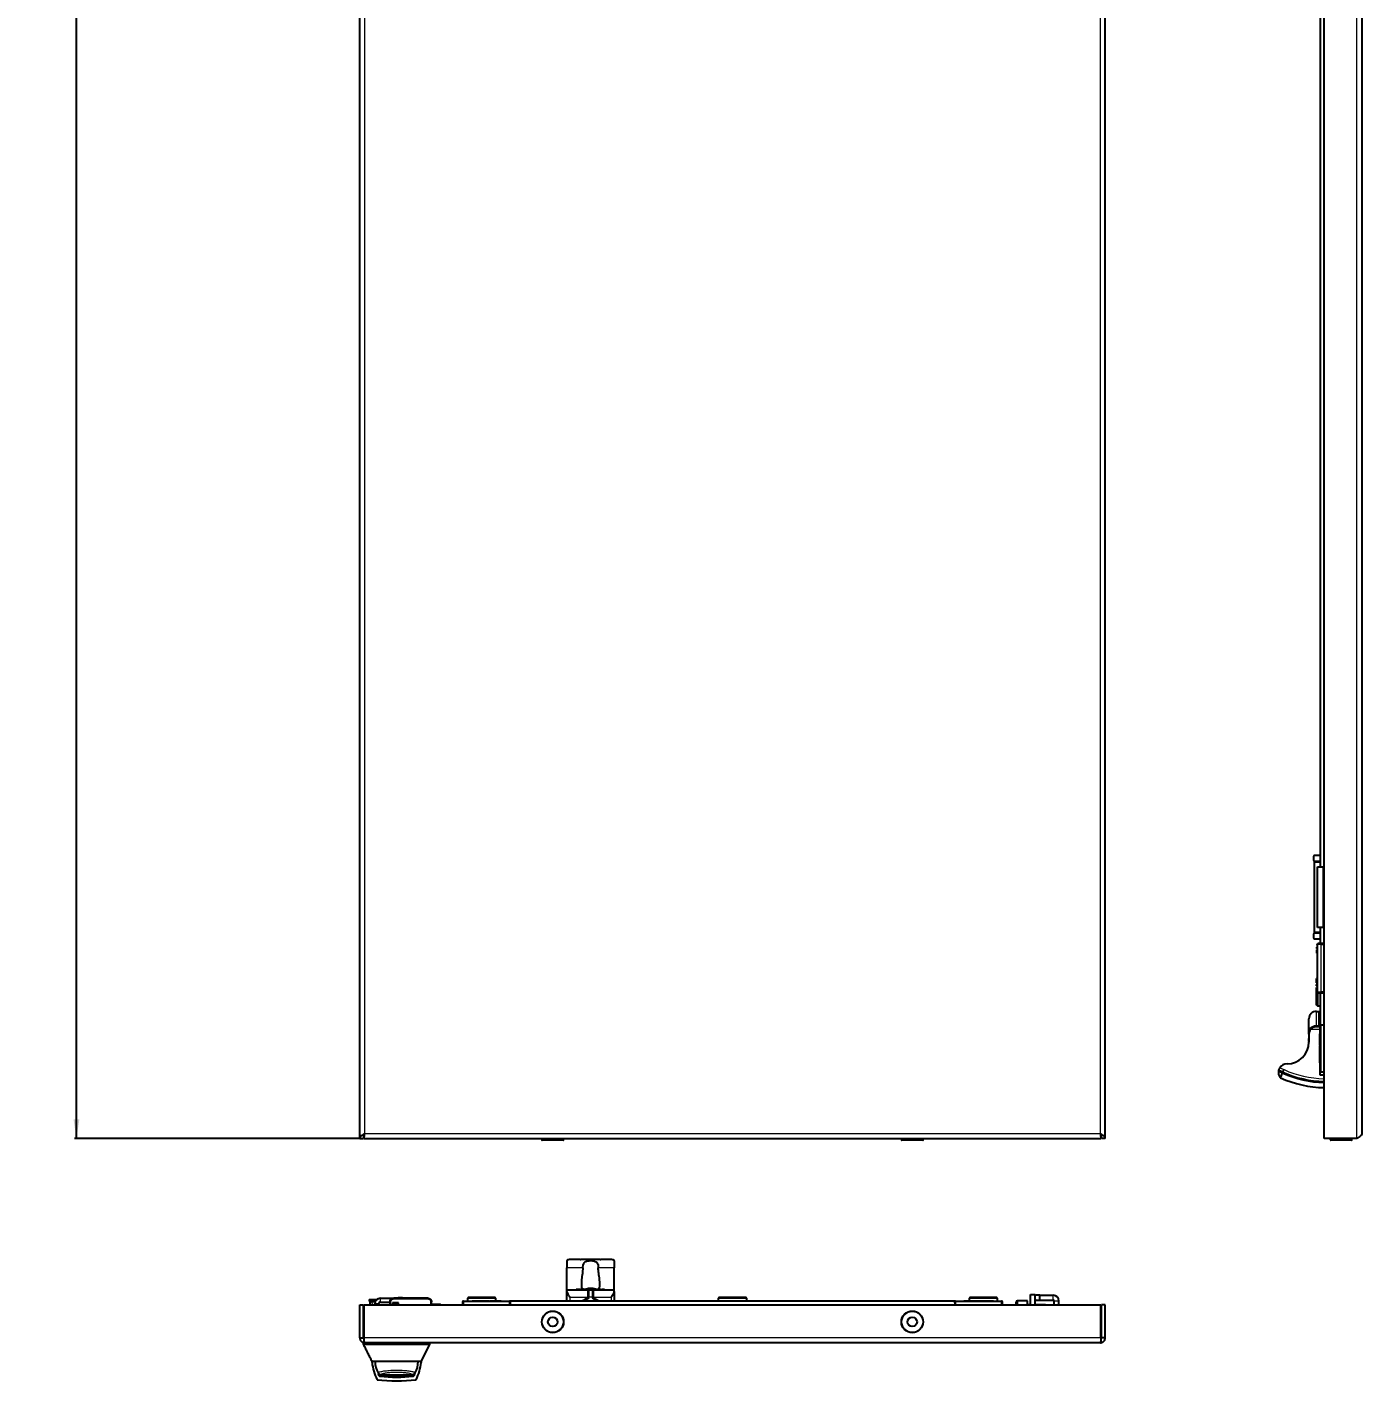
# Model space of a CAD drawing. Header units: millimetres. Extents: x -188 to 1345, y -1228 to 1043.
# Drawn here: x -188 to 517, y -1228 to -513 of the extents above; entities that cross this region are included whole.
import ezdxf

# ---------------------------------------------------------------- set-up
doc = ezdxf.new("R2010")
doc.units = ezdxf.units.MM
doc.layers.add('FORMAT', color=7, linetype='Continuous')
doc.styles.add('SLDTEXTSTYLE0', font='TXT', dxfattribs={"width": 0.75})
doc.dimstyles.new('SLDDIMSTYLE0', dxfattribs={"dimtxt": 20, "dimasz": 10, "dimexe": 0, "dimexo": 0.0625, "dimgap": 5, "dimtad": 2, "dimdec": 1, "dimrnd": 1e-09, "dimzin": 12, "dimdsep": 46, "dimtxsty": 'SLDTEXTSTYLE0', "dimsah": 1, "dimcen": 0.09, "dimadec": 0, "dimazin": 3, "dimtfac": 1, "dimtofl": 0, "dimtmove": 0, "dimatfit": 3, "dimfxl": 0, "dimfrac": 2, "dimtolj": 1, "dimtzin": 12, "dimarcsym": 0})

# ---------------------------------------------------------------- blocks, each defined once
blk = doc.blocks.new('_D_1')
at = {"layer": 'FORMAT'}
for p, q in [((-12.32, 855.02), (-162.97, 855.02)), ((-161.97, -1099.98), (-161.97, 855.02)), ((-12.32, -1099.98), (-162.97, -1099.98))]:
    blk.add_line(p, q, dxfattribs=at)
for points in [[(-161.97, 855.02), (-163.51, 845.02), (-160.43, 845.02)], [(-161.97, -1099.98), (-160.43, -1089.98), (-163.51, -1089.98)]]:
    blk.add_solid(points, dxfattribs=at)
at = {"layer": 'FORMAT', "insert": (-187.75, -77.12), "char_height": 20, "attachment_point": 1, "rotation": 90, "style": 'SLDTEXTSTYLE0'}
blk.add_mtext('1955', dxfattribs=at)

msp = doc.modelspace()

# ---------------------------------------------------------------- linework, layer by layer
at = {"color": 7, "linetype": 'Continuous', "lineweight": 25}
for p, q in [((-12.31, -1099.98), (-12.31, 855.02)), ((381.69, -1099.98), (381.69, 855.02)), ((497.27, -1099.98), (497.27, 855.02)), ((517.27, -199.98), (517.27, -1097.38)), ((495.27, -447.98), (495.27, -956.48)), ((491.72, -950.98), (491.72, -952.98)), ((495.27, -950.48), (492.22, -950.48)), ((492.22, -953.48), (495.27, -953.48)), ((492.22, -953.48), (492.22, -953.78)), ((492.22, -991.18), (492.22, -953.78)), ((492.22, -953.78), (495.22, -953.78)), ((493.77, -956.48), (496.77, -956.48)), ((493.77, -988.48), (493.77, -956.48)), ((494.72, -953.48), (494.72, -953.78)), ((495.22, -953.78), (495.27, -953.78)), ((497.27, -956.48), (496.77, -956.48)), ((491.72, -991.98), (491.72, -993.98)), ((495.22, -991.18), (492.22, -991.18)), ((492.22, -991.18), (492.22, -991.48)), ((495.27, -991.48), (492.22, -991.48)), ((492.22, -994.48), (495.27, -994.48)), ((496.77, -988.48), (493.77, -988.48)), ((494.72, -991.18), (494.72, -991.48)), ((495.27, -991.18), (495.22, -991.18)), ((495.27, -988.48), (495.27, -996.98)), ((496.77, -988.48), (497.27, -988.48)), ((493.67, -997.48), (493.67, -1022.48)), ((497.27, -996.98), (495.67, -996.98)), ((493.67, -1015.08), (493.27, -1015.48)), ((493.27, -1017.73), (493.27, -1015.48)), ((493.27, -1019.29), (493.27, -1018.57)), ((493.27, -1022.48), (493.27, -1020.25)), ((493.27, -1029.48), (493.27, -1022.48)), ((493.77, -1022.48), (493.77, -1029.98)), ((495.27, -1022.98), (495.27, -1039.98)), ((495.67, -1022.98), (497.16, -1022.98)), ((493.27, -1029.48), (493.77, -1029.98)), ((493.77, -1029.98), (495.27, -1029.98)), ((489.27, -1042.77), (489.27, -1036.83)), ((489.27, -1042.77), (489.27, -1036.83)), ((493.27, -1032.83), (493.27, -1032.83)), ((493.27, -1032.83), (493.3, -1032.83)), ((493.3, -1032.83), (494.26, -1032.83)), ((494.26, -1032.83), (495.27, -1032.83)), ((489.27, -1044.83), (489.27, -1042.77)), ((493.27, -1040.83), (495.27, -1040.83)), ((495.07, -1044.63), (495.27, -1044.63)), ((495.07, -1047.59), (495.07, -1044.63)), ((495.27, -1039.98), (495.57, -1039.98)), ((495.27, -1064.68), (495.27, -1040.28)), ((495.57, -1039.98), (496.22, -1039.98)), ((496.22, -1039.98), (497.27, -1039.98)), ((489.16, -1046.98), (489.17, -1046.98)), ((489.17, -1045.16), (489.27, -1045.16)), ((489.17, -1045.29), (489.27, -1045.29)), ((489.17, -1045.29), (489.17, -1046.85)), ((489.17, -1046.85), (489.27, -1046.85)), ((489.17, -1046.98), (489.27, -1046.98)), ((489.17, -1047.05), (489.27, -1047.05)), ((489.17, -1047.18), (489.27, -1047.18)), ((489.17, -1048.18), (489.17, -1047.18)), ((489.17, -1048.68), (489.17, -1048.18)), ((489.17, -1048.18), (489.27, -1048.18)), ((489.17, -1048.68), (489.27, -1048.68)), ((489.27, -1044.83), (489.27, -1049.08)), ((495.05, -1051.02), (495.27, -1051.02)), ((495.07, -1047.59), (495.27, -1047.59)), ((495.07, -1049.58), (495.07, -1047.59)), ((495.07, -1049.58), (495.27, -1049.58)), ((495.07, -1050.93), (495.07, -1049.58)), ((495.07, -1050.93), (495.27, -1050.93)), ((495.07, -1052.59), (495.07, -1051.19)), ((495.07, -1054.18), (495.05, -1054.18)), ((495.07, -1053.64), (495.07, -1052.59)), ((495.07, -1052.59), (495.27, -1052.59)), ((495.07, -1053.64), (495.27, -1053.64)), ((495.07, -1055.51), (495.07, -1053.64)), ((495.07, -1055.51), (495.27, -1055.51)), ((495.07, -1056.31), (495.07, -1055.51)), ((495.07, -1056.31), (495.27, -1056.31)), ((475.54, -1065.01), (473.38, -1064.12)), ((495.07, -1060.12), (495.27, -1060.12)), ((495.27, -1066.63), (495.27, -1064.68)), ((497.27, -1064.98), (495.57, -1064.98)), ((497.27, -1066.63), (495.27, -1066.63)), ((-12.31, -1099.98), (-10.31, -1099.98)), ((-10.01, -1099.98), (-10.01, -1097.98)), ((-10.01, -1099.98), (379.39, -1099.98)), ((83.94, -1099.98), (83.94, -1100.73)), ((92.7, -1100.98), (84.19, -1100.98)), ((95.19, -1100.98), (92.7, -1100.98)), ((95.44, -1100.73), (95.44, -1099.98)), ((273.94, -1099.98), (273.94, -1100.73)), ((285.19, -1100.98), (274.19, -1100.98)), ((285.44, -1100.73), (285.44, -1099.98)), ((379.39, -1097.98), (379.39, -1099.98)), ((381.69, -1099.98), (379.69, -1099.98)), ((514.67, -1099.98), (497.27, -1099.98)), ((500.52, -1099.98), (500.52, -1100.73)), ((511.77, -1100.98), (500.77, -1100.98)), ((512.02, -1100.73), (512.02, -1099.98)), ((97.19, -1164.62), (97.19, -1168.46)), ((104.21, -1164.06), (98.69, -1164.06)), ((105.1, -1164.01), (104.58, -1164.02)), ((114.29, -1163.96), (105.1, -1163.96)), ((114.81, -1164.02), (114.29, -1164)), ((120.69, -1164.06), (115.17, -1164.06)), ((122.19, -1164.62), (122.19, -1168.46)), ((97.19, -1179.96), (97.19, -1168.46)), ((122.19, -1179.96), (122.19, -1168.46)), ((97.19, -1180.83), (97.19, -1179.96)), ((97.19, -1179.96), (110.69, -1179.96)), ((102.07, -1179.86), (102.07, -1179.96)), ((102.21, -1179.86), (102.21, -1179.96)), ((102.33, -1179.86), (102.33, -1179.96)), ((103.14, -1179.86), (102.33, -1179.86)), ((103.14, -1179.86), (103.14, -1179.96)), ((103.29, -1179.86), (103.29, -1179.96)), ((103.41, -1179.86), (103.41, -1179.96)), ((103.75, -1179.86), (103.75, -1179.96)), ((103.93, -1179.86), (103.93, -1179.96)), ((104.46, -1179.86), (104.46, -1179.96)), ((104.84, -1175.74), (104.84, -1178.33)), ((104.94, -1179.86), (104.94, -1179.96)), ((105.11, -1179.86), (105.11, -1179.96)), ((105.57, -1179.86), (105.57, -1179.96)), ((105.71, -1179.86), (105.71, -1179.96)), ((105.83, -1179.86), (105.83, -1179.96)), ((106.14, -1179.86), (106.14, -1179.96)), ((107.42, -1179.86), (106.3, -1179.86)), ((107.42, -1179.86), (107.42, -1179.96)), ((107.56, -1179.86), (107.56, -1179.96)), ((107.75, -1179.86), (107.75, -1179.96)), ((107.76, -1179.86), (107.76, -1179.96)), ((108.35, -1179.86), (107.76, -1179.86)), ((108.35, -1179.86), (108.35, -1179.96)), ((108.62, -1179.63), (108.6, -1179.4)), ((108.66, -1179.64), (108.63, -1179.33)), ((108.65, -1179.49), (108.65, -1179.4)), ((109.25, -1179.86), (108.68, -1179.86)), ((108.69, -1183.96), (108.69, -1179.96)), ((108.69, -1179.96), (110.69, -1179.96)), ((109.25, -1179.86), (109.25, -1179.96)), ((109.26, -1179.86), (109.26, -1179.96)), ((109.26, -1179.86), (109.44, -1179.86)), ((109.44, -1179.86), (109.44, -1179.96)), ((109.44, -1179.86), (109.44, -1179.86)), ((109.46, -1179.86), (109.46, -1179.96)), ((109.47, -1179.36), (109.47, -1179.33)), ((109.61, -1179.86), (109.61, -1179.96)), ((110.41, -1179.86), (109.61, -1179.86)), ((110.41, -1179.86), (110.41, -1179.96)), ((110.55, -1179.86), (110.55, -1179.96)), ((110.67, -1179.86), (110.67, -1179.96)), ((110.69, -1179.96), (110.69, -1183.96)), ((110.74, -1179.4), (110.75, -1179.33)), ((110.77, -1179.89), (110.96, -1179.88)), ((111.1, -1179.52), (111.11, -1179.4)), ((111.1, -1179.86), (111.1, -1179.96)), ((111.19, -1179.96), (122.19, -1179.96)), ((111.23, -1179.86), (111.23, -1179.96)), ((111.59, -1179.86), (111.59, -1179.96)), ((111.85, -1179.86), (111.85, -1179.96)), ((111.97, -1179.86), (111.97, -1179.96)), ((112.11, -1179.86), (112.11, -1179.96)), ((112.23, -1179.86), (112.23, -1179.96)), ((112.66, -1179.86), (112.66, -1179.96)), ((112.69, -1179.86), (112.66, -1179.86)), ((112.7, -1179.86), (112.7, -1179.96)), ((112.73, -1179.86), (112.73, -1179.96)), ((112.9, -1179.86), (112.9, -1179.96)), ((113.25, -1179.86), (113.25, -1179.96)), ((113.74, -1179.86), (113.74, -1179.96)), ((113.93, -1179.86), (113.93, -1179.96)), ((114.28, -1179.86), (114.28, -1179.96)), ((114.43, -1179.86), (114.43, -1179.96)), ((115.49, -1179.86), (114.43, -1179.86)), ((114.54, -1178.33), (114.54, -1175.74)), ((115.49, -1179.86), (115.49, -1179.96)), ((115.8, -1179.86), (115.8, -1179.96)), ((115.97, -1179.86), (115.97, -1179.96)), ((116.34, -1179.86), (116.34, -1179.96)), ((117.1, -1179.86), (116.34, -1179.86)), ((117.1, -1179.86), (117.1, -1179.96)), ((122.19, -1180.83), (122.19, -1179.96)), ((-7.31, -1185.06), (-7.31, -1185.96)), ((-7.31, -1185.06), (-5.31, -1185.06)), ((-5.31, -1186.36), (-6.91, -1186.36)), ((-6.72, -1187.96), (-6.81, -1186.36)), ((-5.31, -1185.06), (-3.11, -1185.06)), ((-4.1, -1186.36), (-5.31, -1186.36)), ((-4.31, -1187.96), (-4.31, -1187.46)), ((-2.31, -1187.96), (-2.31, -1187.46)), ((-1.31, -1184.46), (5.19, -1184.46)), ((-1.31, -1186.46), (3.69, -1186.46)), ((3.69, -1186.36), (3.69, -1187.96)), ((8.29, -1186.91), (5.09, -1186.91)), ((5.09, -1186.91), (5.09, -1187.96)), ((5.09, -1187.66), (8.29, -1187.66)), ((23.69, -1184.36), (5.69, -1184.36)), ((8.29, -1187.96), (8.29, -1186.91)), ((25.69, -1187.96), (25.69, -1186.36)), ((30.09, -1187.76), (25.69, -1187.76)), ((42.19, -1187.96), (42.19, -1186.26)), ((42.49, -1185.96), (66.89, -1185.96)), ((45.19, -1183.96), (44.69, -1184.46)), ((44.69, -1184.46), (44.69, -1185.96)), ((59.69, -1184.46), (44.69, -1184.46)), ((45.19, -1183.96), (59.19, -1183.96)), ((47.05, -1185.76), (47.05, -1185.96)), ((50.86, -1185.76), (50.86, -1185.96)), ((50.86, -1185.76), (51.66, -1185.76)), ((51.66, -1185.76), (51.66, -1185.96)), ((51.66, -1185.76), (53.53, -1185.76)), ((52.99, -1185.76), (52.99, -1185.73)), ((53.53, -1185.76), (53.53, -1185.96)), ((53.53, -1185.76), (54.58, -1185.76)), ((54.58, -1185.76), (54.58, -1185.96)), ((54.58, -1185.76), (55.98, -1185.76)), ((56.15, -1185.73), (56.15, -1185.96)), ((56.24, -1185.76), (56.24, -1185.96)), ((56.24, -1185.76), (57.59, -1185.76)), ((57.59, -1185.76), (57.59, -1185.96)), ((57.59, -1185.76), (59.58, -1185.76)), ((59.69, -1184.46), (59.19, -1183.96)), ((59.58, -1185.76), (59.58, -1185.96)), ((59.58, -1185.76), (62.54, -1185.76)), ((59.69, -1185.76), (59.69, -1184.46)), ((62.54, -1185.76), (62.54, -1185.96)), ((302.19, -1185.96), (67.19, -1185.96)), ((67.19, -1185.96), (67.19, -1186.26)), ((67.19, -1186.26), (67.19, -1186.9)), ((67.19, -1186.9), (67.19, -1187.96)), ((97.19, -1185.96), (97.19, -1180.83)), ((108.69, -1183.96), (108.69, -1183.99)), ((110.69, -1183.99), (110.69, -1183.96)), ((122.19, -1180.83), (122.19, -1185.96)), ((177.69, -1183.96), (177.19, -1184.46)), ((177.19, -1184.46), (177.19, -1185.96)), ((191.19, -1184.46), (177.19, -1184.46)), ((177.69, -1183.96), (190.75, -1183.96)), ((190.75, -1183.96), (191.69, -1183.96)), ((192.19, -1184.46), (191.19, -1184.46)), ((192.19, -1184.46), (191.69, -1183.96)), ((192.19, -1185.96), (192.19, -1184.46)), ((302.19, -1185.96), (302.19, -1186.26)), ((302.19, -1186.9), (302.19, -1186.26)), ((302.19, -1186.9), (302.19, -1187.96)), ((302.49, -1185.96), (326.89, -1185.96)), ((306.84, -1185.76), (306.84, -1185.96)), ((306.84, -1185.76), (307.19, -1185.76)), ((307.19, -1185.76), (307.19, -1185.96)), ((307.19, -1185.76), (307.44, -1185.76)), ((307.44, -1185.76), (307.44, -1185.96)), ((307.44, -1185.76), (307.55, -1185.76)), ((307.55, -1185.76), (307.55, -1185.96)), ((308.58, -1185.76), (308.58, -1185.96)), ((308.58, -1185.76), (309.25, -1185.76)), ((309.25, -1185.76), (309.25, -1185.96)), ((309.25, -1185.76), (309.59, -1185.76)), ((309.59, -1185.76), (309.59, -1185.96)), ((310.19, -1183.96), (309.69, -1184.46)), ((309.69, -1184.46), (309.69, -1185.76)), ((324.69, -1184.46), (309.69, -1184.46)), ((310.19, -1183.96), (324.19, -1183.96)), ((312.91, -1185.96), (312.91, -1185.73)), ((313.04, -1185.76), (313.82, -1185.76)), ((313.82, -1185.76), (313.82, -1185.96)), ((313.82, -1185.76), (314.62, -1185.76)), ((314.62, -1185.76), (314.62, -1185.96)), ((314.62, -1185.76), (315.1, -1185.76)), ((315.1, -1185.76), (315.1, -1185.96)), ((315.1, -1185.76), (316.49, -1185.76)), ((316.13, -1185.73), (316.13, -1185.76)), ((316.49, -1185.76), (316.49, -1185.96)), ((316.49, -1185.76), (317.54, -1185.76)), ((317.54, -1185.76), (317.54, -1185.96)), ((318.58, -1185.76), (318.58, -1185.96)), ((318.58, -1185.76), (320.55, -1185.76)), ((320.55, -1185.76), (320.55, -1185.96)), ((320.55, -1185.76), (322.54, -1185.76)), ((322.54, -1185.76), (322.54, -1185.96)), ((324.69, -1184.46), (324.19, -1183.96)), ((324.69, -1185.96), (324.69, -1184.46)), ((327.19, -1186.26), (327.19, -1187.96)), ((334.64, -1187.96), (334.64, -1186.51)), ((340.64, -1185.91), (335.24, -1185.91)), ((340.64, -1187.96), (340.64, -1185.91)), ((342.14, -1182.41), (344.64, -1182.41)), ((342.14, -1182.91), (342.14, -1182.41)), ((342.14, -1187.96), (342.14, -1182.91)), ((344.64, -1182.41), (344.64, -1182.91)), ((344.64, -1187.96), (344.64, -1182.91)), ((345.14, -1182.91), (344.64, -1182.95)), ((347.14, -1182.91), (345.14, -1182.91)), ((345.14, -1185.41), (347.14, -1185.41)), ((347.14, -1182.91), (354.14, -1182.91)), ((347.14, -1185.41), (347.14, -1182.91)), ((347.14, -1185.41), (354.14, -1185.41)), ((354.64, -1187.96), (354.64, -1185.91)), ((357.14, -1187.96), (357.14, -1185.91)), ((-12.31, -1205.36), (-12.31, -1187.96)), ((-12.31, -1187.96), (-10.31, -1187.96)), ((-10.31, -1205.36), (-10.31, -1187.96)), ((-10.01, -1205.36), (-10.01, -1187.96)), ((-10.01, -1187.96), (379.39, -1187.96)), ((342.14, -1187.91), (340.89, -1187.91)), ((350.09, -1187.91), (344.64, -1187.91)), ((350.14, -1187.96), (350.09, -1187.91)), ((350.09, -1187.96), (350.09, -1187.91)), ((379.39, -1205.36), (379.39, -1187.96)), ((381.69, -1187.96), (379.69, -1187.96)), ((379.69, -1205.36), (379.69, -1187.96)), ((381.69, -1205.36), (381.69, -1187.96)), ((-12.31, -1205.36), (-10.31, -1205.36)), ((-10.31, -1208.96), (-10.31, -1207.96)), ((-9.71, -1207.96), (-10.31, -1207.96)), ((379.09, -1207.96), (-9.71, -1207.96)), ((19.19, -1208.96), (-4.81, -1208.96)), ((20.19, -1217.96), (24.72, -1208.9)), ((24.69, -1208.96), (24.69, -1207.96)), ((381.69, -1205.36), (379.69, -1205.36)), ((-3.41, -1217.96), (-5.81, -1217.96)), ((-5.77, -1217.96), (-5.77, -1218.16)), ((17.79, -1217.96), (-3.41, -1217.96)), ((20.19, -1217.96), (17.79, -1217.96)), ((20.15, -1218.16), (20.15, -1217.96)), ((1.36, -1224.94), (12.96, -1224.94)), ((1.36, -1224.94), (1.51, -1224.94))]:
    msp.add_line(p, q, dxfattribs=at)
at = {"color": 8, "linetype": 'Continuous', "lineweight": 18}
for p, q in [((379.09, -1097.38), (379.09, 852.42)), ((514.67, -1099.98), (514.67, 855.02)), ((-9.71, -199.97), (-9.71, -1097.38)), ((495.22, -953.78), (495.22, -953.48)), ((495.22, -956.48), (495.22, -953.78)), ((496.77, -988.48), (496.77, -956.48)), ((495.22, -991.18), (495.22, -988.48)), ((495.22, -991.48), (495.22, -991.18)), ((495.67, -997.48), (497.27, -997.48)), ((495.67, -1022.48), (495.67, -997.48)), ((497.27, -1022.48), (495.67, -1022.48)), ((489.27, -1036.83), (489.27, -1036.83)), ((493.3, -1040.33), (493.3, -1032.83)), ((494.26, -1032.83), (494.26, -1040.33)), ((495.27, -1042.33), (490.15, -1042.33)), ((493.27, -1040.83), (493.27, -1040.33)), ((493.27, -1040.33), (493.3, -1040.33)), ((493.3, -1040.83), (493.3, -1040.33)), ((493.3, -1040.33), (494.26, -1040.33)), ((494.26, -1040.33), (495.27, -1040.33)), ((495.27, -1040.28), (495.57, -1040.28)), ((495.57, -1039.98), (495.57, -1040.28)), ((495.57, -1040.28), (495.57, -1064.68)), ((497.27, -1040.28), (495.57, -1040.28)), ((495.07, -1058.88), (495.27, -1058.88)), ((473.94, -1062.73), (476.14, -1063.63)), ((495.27, -1064.68), (495.57, -1064.68)), ((495.57, -1064.68), (497.27, -1064.68)), ((495.57, -1064.68), (495.57, -1064.98)), ((-9.71, -1097.38), (379.09, -1097.38)), ((83.94, -1100.73), (92.84, -1100.73)), ((92.84, -1100.73), (95.44, -1100.73)), ((273.94, -1100.73), (285.44, -1100.73)), ((500.52, -1100.73), (512.02, -1100.73)), ((105.6, -1168.46), (97.19, -1168.46)), ((122.19, -1168.46), (113.78, -1168.46)), ((106.3, -1179.86), (106.3, -1179.96)), ((108.19, -1183.96), (108.19, -1179.96)), ((111.19, -1179.96), (111.19, -1183.96)), ((-7.31, -1185.96), (-5.31, -1185.96)), ((-5.81, -1186.36), (-5.71, -1187.96)), ((-5.31, -1185.06), (-5.31, -1185.96)), ((-5.31, -1186.36), (-5.31, -1185.96)), ((-5.31, -1185.96), (-3.91, -1185.96)), ((-2.31, -1187.46), (-4.31, -1187.46)), ((-1.31, -1186.46), (-1.31, -1184.46)), ((4.19, -1187.96), (4.19, -1186.36)), ((8.29, -1187.11), (5.09, -1187.11)), ((5.69, -1184.86), (23.69, -1184.86)), ((25.19, -1186.36), (25.19, -1187.96)), ((30.09, -1187.96), (30.09, -1187.76)), ((42.49, -1186.26), (42.19, -1186.26)), ((42.49, -1185.96), (42.49, -1186.26)), ((66.89, -1186.26), (42.49, -1186.26)), ((42.49, -1186.26), (42.49, -1187.96)), ((48.29, -1185.76), (48.29, -1185.96)), ((66.89, -1185.96), (66.89, -1186.26)), ((66.89, -1187.96), (66.89, -1186.26)), ((67.19, -1186.26), (66.89, -1186.26)), ((98.69, -1183.96), (98.69, -1185.96)), ((98.69, -1183.96), (108.19, -1183.96)), ((107.83, -1184.47), (107.97, -1184.95)), ((108.19, -1183.99), (108.19, -1183.96)), ((108.19, -1183.96), (108.69, -1183.96)), ((108.19, -1183.99), (108.69, -1183.99)), ((110.69, -1183.96), (108.69, -1183.96)), ((110.69, -1183.96), (111.19, -1183.96)), ((110.69, -1183.99), (111.19, -1183.99)), ((111.19, -1183.96), (111.19, -1183.99)), ((111.19, -1183.96), (120.69, -1183.96)), ((111.42, -1184.95), (111.55, -1184.47)), ((120.69, -1185.96), (120.69, -1183.96)), ((302.49, -1186.26), (302.19, -1186.26)), ((302.49, -1186.26), (302.49, -1185.96)), ((302.49, -1186.26), (302.49, -1187.96)), ((326.89, -1186.26), (302.49, -1186.26)), ((311.32, -1185.76), (311.32, -1185.96)), ((326.89, -1185.96), (326.89, -1186.26)), ((326.89, -1187.96), (326.89, -1186.26)), ((327.19, -1186.26), (326.89, -1186.26)), ((335.24, -1185.91), (335.24, -1187.96)), ((344.64, -1182.91), (342.14, -1182.91)), ((354.14, -1185.41), (354.14, -1182.91)), ((354.64, -1185.91), (357.14, -1185.91)), ((340.89, -1187.91), (340.89, -1187.96)), ((379.39, -1205.36), (-10.01, -1205.36)), ((-4.81, -1208.96), (-4.81, -1207.96)), ((19.19, -1208.96), (19.19, -1207.96))]:
    msp.add_line(p, q, dxfattribs=at)
at = {"color": 7, "linetype": 'Continuous', "lineweight": 25, "flags": 128}
for points in [[(379.69, -1194.46), (379.55, -1194.21), (379.39, -1193.94)], [(379.39, -1202.97), (379.55, -1202.71), (379.69, -1202.46)], [(-1.93, -1225.39), (-2.28, -1224.49), (-2.39, -1224.22)], [(16.88, -1223.9), (16.67, -1224.49), (16.31, -1225.39)]]:
    msp.add_lwpolyline(points, dxfattribs=at)
at = {"color": 8, "linetype": 'Continuous', "lineweight": 18, "flags": 128}
for points in [[(379.39, -1194.53), (379.68, -1195.12), (379.69, -1195.14)], [(379.69, -1201.77), (379.68, -1201.79), (379.39, -1202.38)]]:
    msp.add_lwpolyline(points, dxfattribs=at)
at = {"color": 7, "linetype": 'Continuous', "lineweight": 25}
for centre, radius in [((89.69, -1196.96), 5.75), ((89.69, -1196.96), 2.5), ((279.69, -1196.96), 5.75), ((279.69, -1196.96), 2.5)]:
    msp.add_circle(centre, radius, dxfattribs=at)
at = {"color": 8, "linetype": 'Continuous', "lineweight": 18}
for centre in [(89.69, -1196.96), (279.69, -1196.96)]:
    msp.add_circle(centre, 5.5, dxfattribs=at)
at = {"color": 7, "linetype": 'Continuous', "lineweight": 25}
for centre, radius, start, end in [((492.22, -950.98), 0.5, 90, 180), ((492.22, -952.98), 0.5, 180, 270), ((492.22, -991.98), 0.5, 90, 180), ((492.22, -993.98), 0.5, 180, 270), ((493.27, -1036.83), 4, 90, 180), ((493.27, -1036.83), 4, 90, 180), ((493.27, -1044.83), 4, 141.31781, 180), ((495.57, -1040.28), 0.3, 90, 180), ((477.77, -1049.08), 11.5, 270, 0), ((477.77, -1065.08), 4.5, 90, 148.43185), ((498.27, -1014.93), 55, 245.58594, 268.9582), ((495.57, -1064.68), 0.3, 180, 270), ((498.27, -1014.93), 58.2, 245.70354, 269.01549), ((84.19, -1100.73), 0.25, 180, 270), ((95.19, -1100.73), 0.25, 270, 0), ((274.19, -1100.73), 0.25, 180, 270), ((285.19, -1100.73), 0.25, 270, 0), ((500.77, -1100.73), 0.25, 180, 270), ((511.77, -1100.73), 0.25, 270, 0), ((109.69, -1187.26), 8, 98.41771, 108.44436), ((109.72, -1183.59), 4.34, 104.99458, 114.66368), ((108.38, -1185.17), 5.54, 85.14071, 94.85929), ((108.73, -1179.42), 0.133, 135.20997, 169.83797), ((109.75, -1187.35), 8.03, 91.99978, 97.83609), ((110.1, -1181), 1.85, 119.67191, 132.73716), ((110.17, -1185.82), 6.5, 92.24647, 98.7173), ((109.22, -1185.78), 6.45, 85.77538, 87.76397), ((109.63, -1187.35), 8.03, 82.16391, 88.00022), ((109.54, -1183.67), 4.43, 65.15746, 74.45727), ((110.62, -1180.96), 1.64, 72.5824, 85.536), ((109.69, -1187.26), 8, 70.1778, 81.58229), ((109.7, -1186.29), 7.03, 70.80686, 78.43412), ((111.71, -1181.98), 2.36, 82.549, 97.451), ((-6.91, -1185.96), 0.4, 180, 270), ((-1.31, -1187.46), 3, 90, 180), ((-1.31, -1187.46), 1, 90, 180), ((30.09, -1188.36), 0.6, 41.81031, 90), ((42.49, -1186.26), 0.3, 90, 180), ((66.89, -1186.26), 0.3, 0, 90), ((109.69, -1190.96), 6.25, 106.01339, 126.8699), ((107.69, -1183.99), 1, 286.01339, 0), ((111.69, -1183.99), 1, 180, 253.98661), ((109.69, -1190.96), 6.25, 53.1301, 73.98661), ((302.49, -1186.26), 0.3, 90, 180), ((326.89, -1186.26), 0.3, 0, 90), ((335.24, -1186.51), 0.6, 90, 180), ((340.89, -1187.66), 0.25, 180, 270), ((345.14, -1185.91), 0.5, 90, 180), ((354.14, -1185.91), 3, 0, 90), ((354.14, -1185.91), 0.5, 360, 90), ((372.19, -1198.46), 7.5, 343.7398, 16.2602), ((-13.75, -1218.16), 7.98, 358.26695, 359.99994), ((21.08, -1215.6), 27, 185.96099, 206.16954), ((7.19, -1217.96), 11.4, 180, 210.87421), ((7.19, -1217.96), 11.4, 329.05608, 0), ((-6.7, -1215.6), 27, 333.83046, 354.03918), ((28.13, -1218.16), 7.98, 180, 181.7325), ((7.19, -1146.16), 82, 262.75342, 277.24658), ((-1.46, -1225.19), 0.5, 203.04365, 263.74905), ((7.19, -1146.16), 80, 263.74905, 276.25095), ((15.85, -1225.19), 0.5, 276.25095, 336.95635)]:
    msp.add_arc(centre, radius, start, end, dxfattribs=at)
at = {"color": 8, "linetype": 'Continuous', "lineweight": 18}
for centre, radius, start, end in [((493.27, -1044.83), 4.5, 90, 152.71955), ((493.77, -1040.34), 0.491, 271.15589, 1.11103), ((498.27, -1014.93), 55.65, 245.60841, 268.97035), ((498.27, -1014.93), 53.5, 245.55903, 268.92899), ((109.69, -1190.96), 6.75, 106.01339, 132.20545), ((107.69, -1183.99), 0.5, 286.01339, 0), ((111.69, -1183.99), 0.5, 180, 253.98661), ((109.69, -1190.96), 6.75, 47.79455, 73.98661)]:
    msp.add_arc(centre, radius, start, end, dxfattribs=at)
at = {"color": 7, "linetype": 'Continuous', "lineweight": 25}
for points, knots in [([(493.37, -999.48), (493.37, -999.42), (493.37, -999.34), (493.37, -999.25), (493.37, -999.16), (493.37, -999.03), (493.37, -999), (493.37, -998.98)], [0, 0, 0, 0, 0.124693, 0.187182, 0.249773, 0.500039, 1, 1, 1, 1]), ([(493.37, -999.68), (493.37, -999.68), (493.37, -999.68), (493.37, -999.67), (493.37, -999.66), (493.37, -999.63), (493.37, -999.59), (493.37, -999.55), (493.37, -999.51), (493.37, -999.49), (493.37, -999.48)], [0, 0, 0, 0, 0.128825, 0.180169, 0.243397, 0.36986, 0.499864, 0.749649, 0.843476, 1, 1, 1, 1]), ([(493.37, -1001.19), (493.37, -1001.12), (493.37, -1000.96), (493.37, -1000.74), (493.37, -1000.56), (493.37, -1000.4), (493.37, -1000.29), (493.37, -1000.28), (493.37, -1000.27)], [0, 0, 0, 0, 0.1250486, 0.2498861, 0.3708558, 0.4998199, 0.7496086, 1, 1, 1, 1]), ([(493.37, -1002.04), (493.37, -1002.03), (493.37, -1002.02), (493.37, -1001.93), (493.37, -1001.84), (493.37, -1001.71), (493.37, -1001.5), (493.37, -1001.32), (493.37, -1001.19)], [0, 0, 0, 0, 0.25007, 0.379181, 0.500499, 0.62417, 0.750842, 1, 1, 1, 1]), ([(493.37, -1017.92), (493.37, -1017.93), (493.37, -1017.94), (493.37, -1018.02), (493.37, -1018.12), (493.37, -1018.25), (493.37, -1018.46), (493.37, -1018.64), (493.37, -1018.76)], [0, 0, 0, 0, 0.25007, 0.379559, 0.500499, 0.624556, 0.750843, 1, 1, 1, 1]), ([(493.37, -1018.76), (493.37, -1018.8), (493.37, -1018.88), (493.37, -1019.04), (493.37, -1019.22), (493.37, -1019.4), (493.37, -1019.56), (493.37, -1019.67), (493.37, -1019.68), (493.37, -1019.68)], [0, 0, 0, 0, 0.062637, 0.125278, 0.250072, 0.374841, 0.499994, 0.749696, 1, 1, 1, 1]), ([(493.37, -1020.27), (493.37, -1020.27), (493.37, -1020.28), (493.37, -1020.29), (493.37, -1020.3), (493.37, -1020.32), (493.37, -1020.38), (493.37, -1020.44), (493.37, -1020.48)], [0, 0, 0, 0, 0.13107, 0.182437, 0.243796, 0.371388, 0.500442, 1, 1, 1, 1]), ([(493.37, -1020.48), (493.37, -1020.51), (493.37, -1020.56), (493.37, -1020.64), (493.37, -1020.71), (493.37, -1020.8), (493.37, -1020.93), (493.37, -1020.96), (493.37, -1020.98)], [0, 0, 0, 0, 0.062686, 0.125173, 0.187628, 0.250185, 0.500314, 1, 1, 1, 1]), ([(489.27, -1044.76), (489.27, -1044.76), (489.27, -1044.76), (489.27, -1044.75), (489.27, -1044.74), (489.27, -1044.65), (489.27, -1044.32), (489.27, -1043.69), (489.27, -1043.09), (489.27, -1042.77)], [0, 0, 0, 0, 0.00167, 0.003889, 0.009531, 0.034361, 0.132751, 0.526214, 1, 1, 1, 1]), ([(490.15, -1042.33), (490.32, -1042.14), (490.75, -1041.67), (491.69, -1041.09), (492.58, -1040.85), (493.16, -1040.83), (493.27, -1040.83), (493.27, -1040.83)], [0, 0, 0, 0, 0.19414, 0.485275, 0.898779, 0.996769, 1, 1, 1, 1]), ([(489.17, -1045.16), (489.17, -1045.16), (489.17, -1045.16), (489.17, -1045.19), (489.17, -1045.24), (489.17, -1045.28), (489.17, -1045.29)], [0, 0, 0, 0, 0.280836, 0.55925, 0.779182, 1, 1, 1, 1]), ([(489.17, -1046.85), (489.17, -1046.87), (489.17, -1046.9), (489.17, -1046.95), (489.17, -1046.98), (489.17, -1046.98), (489.17, -1046.98)], [0, 0, 0, 0, 0.2809531, 0.5593907, 0.7790729, 1, 1, 1, 1]), ([(489.17, -1046.91), (489.17, -1046.94), (489.17, -1046.98), (489.17, -1047.05), (489.17, -1047.05), (489.17, -1047.05)], [0, 0, 0, 0, 0.280801, 0.559621, 1, 1, 1, 1]), ([(495.07, -1058.88), (495.07, -1058.51), (495.07, -1057.81), (495.07, -1056.96), (495.07, -1056.51), (495.07, -1056.48)], [0, 0, 0, 0, 0.522437, 0.975649, 1, 1, 1, 1]), ([(495.07, -1060.12), (495.07, -1059.94), (495.07, -1059.6), (495.07, -1059.11), (495.07, -1058.88)], [0, 0, 0, 0, 0.5368, 1, 1, 1, 1]), ([(474.32, -1067.96), (474.29, -1067.94), (474.21, -1067.84), (473.75, -1067.2), (473.23, -1066.01), (473.3, -1064.84), (473.33, -1064.35)], [0, 0, 0, 0, 0.101651, 0.345128, 0.729048, 1, 1, 1, 1]), ([(473.38, -1064.12), (473.37, -1064.17), (473.35, -1064.24), (473.33, -1064.33), (473.33, -1064.35)], [0, 0, 0, 0, 0.789403, 1, 1, 1, 1]), ([(475.29, -1065.61), (475.29, -1065.61), (475.29, -1065.6), (475.29, -1065.59), (475.27, -1065.56), (475.16, -1065.46), (474.66, -1065.14), (474.02, -1064.77), (473.48, -1064.44), (473.33, -1064.35)], [0, 0, 0, 0, 0.003748, 0.008698, 0.018275, 0.054741, 0.199177, 0.774578, 1, 1, 1, 1]), ([(473.38, -1064.12), (473.38, -1064.1), (473.39, -1064.07), (473.45, -1063.82), (473.57, -1063.46), (473.74, -1063.07), (473.88, -1062.82), (473.94, -1062.73)], [0, 0, 0, 0, 0.2129, 0.425707, 0.640613, 0.853382, 1, 1, 1, 1]), ([(474.32, -1067.96), (474.33, -1067.92), (474.37, -1067.83), (474.61, -1067.26), (474.94, -1066.47), (475.2, -1065.84), (475.29, -1065.61)], [0, 0, 0, 0, 0.237351, 0.529954, 0.830331, 1, 1, 1, 1]), ([(475.54, -1065.01), (475.55, -1065), (475.56, -1064.97), (475.66, -1064.73), (475.81, -1064.38), (475.98, -1064), (476.09, -1063.75), (476.13, -1063.65), (476.14, -1063.63)], [0, 0, 0, 0, 0.214635, 0.429269, 0.643917, 0.858595, 0.982146, 1, 1, 1, 1]), ([(-9.71, -1097.38), (-10.05, -1097.6), (-10.39, -1097.81), (-11.02, -1098.25), (-11.31, -1098.46), (-11.79, -1098.9), (-11.98, -1099.11), (-12.24, -1099.55), (-12.31, -1099.76), (-12.31, -1099.98)], [0, 0, 0, 0, 0.25, 0.25, 0.5, 0.5, 0.75, 0.75, 1, 1, 1, 1]), ([(-9.71, -1097.38), (-9.87, -1097.81), (-10.02, -1098.25), (-10.24, -1099.11), (-10.31, -1099.55), (-10.31, -1099.98)], [0, 0, 0, 0, 0.5, 0.5, 1, 1, 1, 1]), ([(-10.01, -1097.98), (-9.96, -1097.98), (-9.91, -1097.91), (-9.81, -1097.69), (-9.76, -1097.54), (-9.71, -1097.38)], [0, 0, 0, 0, 0.5, 0.5, 1, 1, 1, 1]), ([(-10.01, -1099.98), (-9.98, -1099.98), (-9.96, -1099.91), (-9.91, -1099.65), (-9.88, -1099.46), (-9.83, -1098.98), (-9.81, -1098.69), (-9.76, -1098.06), (-9.73, -1097.72), (-9.71, -1097.38)], [0, 0, 0, 0, 0.25, 0.25, 0.5, 0.5, 0.75, 0.75, 1, 1, 1, 1]), ([(381.69, -1099.98), (381.69, -1099.76), (381.62, -1099.55), (381.36, -1099.11), (381.17, -1098.9), (380.69, -1098.46), (380.4, -1098.25), (379.77, -1097.81), (379.43, -1097.6), (379.09, -1097.38)], [0, 0, 0, 0, 0.25, 0.25, 0.5, 0.5, 0.75, 0.75, 1, 1, 1, 1]), ([(379.69, -1099.98), (379.69, -1099.55), (379.63, -1099.11), (379.4, -1098.25), (379.25, -1097.81), (379.09, -1097.38)], [0, 0, 0, 0, 0.5, 0.5, 1, 1, 1, 1]), ([(379.09, -1097.38), (379.12, -1097.72), (379.14, -1098.06), (379.19, -1098.69), (379.22, -1098.98), (379.27, -1099.46), (379.29, -1099.65), (379.34, -1099.91), (379.37, -1099.98), (379.39, -1099.98)], [0, 0, 0, 0, 0.25, 0.25, 0.5, 0.5, 0.75, 0.75, 1, 1, 1, 1]), ([(379.09, -1097.38), (379.14, -1097.54), (379.19, -1097.69), (379.29, -1097.91), (379.34, -1097.98), (379.39, -1097.98)], [0, 0, 0, 0, 0.5, 0.5, 1, 1, 1, 1]), ([(517.27, -1097.38), (517.27, -1097.6), (517.2, -1097.81), (516.94, -1098.25), (516.75, -1098.46), (516.27, -1098.9), (515.98, -1099.11), (515.35, -1099.55), (515.01, -1099.76), (514.67, -1099.98)], [0, 0, 0, 0, 0.25, 0.25, 0.5, 0.5, 0.75, 0.75, 1, 1, 1, 1]), ([(98.69, -1164.06), (98.52, -1164.06), (98.19, -1164.07), (97.74, -1164.13), (97.4, -1164.25), (97.22, -1164.42), (97.2, -1164.56), (97.19, -1164.62)], [0, 0, 0, 0, 0.2129, 0.425707, 0.640613, 0.853382, 1, 1, 1, 1]), ([(104.21, -1164.06), (104.31, -1164.05), (104.44, -1164.03), (104.55, -1164.02), (104.58, -1164.02)], [0, 0, 0, 0, 0.789403, 1, 1, 1, 1]), ([(105.6, -1168.46), (105.62, -1168.04), (105.66, -1167.21), (106.02, -1166.12), (106.67, -1165.31), (107.6, -1164.82), (108.75, -1164.58), (110.08, -1164.53), (111.42, -1164.7), (112.55, -1165.17), (113.28, -1165.98), (113.66, -1167), (113.78, -1167.87), (113.78, -1168.36), (113.78, -1168.46)], [0, 0, 0, 0, 0.088505, 0.177138, 0.262858, 0.344694, 0.430485, 0.525193, 0.625645, 0.723911, 0.812494, 0.894483, 0.978997, 1, 1, 1, 1]), ([(114.81, -1164.02), (114.82, -1164.02), (114.93, -1164.03), (115.06, -1164.05), (115.17, -1164.06)], [0, 0, 0, 0, 0.161974, 1, 1, 1, 1]), ([(122.19, -1164.62), (122.18, -1164.54), (122.15, -1164.38), (121.91, -1164.22), (121.55, -1164.12), (121.12, -1164.07), (120.82, -1164.06), (120.69, -1164.06)], [0, 0, 0, 0, 0.205683, 0.411346, 0.618649, 0.832339, 1, 1, 1, 1]), ([(105.6, -1168.46), (105.55, -1169.46), (105.44, -1171.6), (104.92, -1174.04), (104.86, -1175.35), (104.84, -1175.74)], [0, 0, 0, 0, 0.378823, 0.812228, 1, 1, 1, 1]), ([(114.54, -1175.74), (114.46, -1174.83), (114.28, -1172.97), (113.82, -1170.38), (113.79, -1168.84), (113.78, -1168.46)], [0, 0, 0, 0, 0.417668, 0.852903, 1, 1, 1, 1]), ([(102.21, -1179.86), (102.19, -1179.86), (102.15, -1179.86), (102.1, -1179.86), (102.07, -1179.86), (102.07, -1179.86), (102.07, -1179.86)], [0, 0, 0, 0, 0.280836, 0.55925, 0.779182, 1, 1, 1, 1]), ([(102.33, -1179.86), (102.33, -1179.86), (102.33, -1179.86), (102.3, -1179.86), (102.26, -1179.86), (102.23, -1179.86), (102.21, -1179.86)], [0, 0, 0, 0, 0.280888, 0.559482, 0.77927, 1, 1, 1, 1]), ([(103.29, -1179.86), (103.28, -1179.86), (103.24, -1179.86), (103.19, -1179.86), (103.16, -1179.86), (103.14, -1179.86)], [0, 0, 0, 0, 0.280638, 0.560877, 1, 1, 1, 1]), ([(103.41, -1179.86), (103.41, -1179.86), (103.41, -1179.86), (103.38, -1179.86), (103.34, -1179.86), (103.31, -1179.86), (103.29, -1179.86)], [0, 0, 0, 0, 0.280941, 0.559114, 0.779089, 1, 1, 1, 1]), ([(103.93, -1179.86), (103.87, -1179.86), (103.76, -1179.86), (103.75, -1179.86), (103.75, -1179.86)], [0, 0, 0, 0, 0.559312, 1, 1, 1, 1]), ([(104.46, -1179.86), (104.41, -1179.86), (104.29, -1179.86), (104.09, -1179.86), (103.99, -1179.86), (103.93, -1179.86)], [0, 0, 0, 0, 0.280496, 0.560765, 1, 1, 1, 1]), ([(104.94, -1179.86), (104.87, -1179.86), (104.75, -1179.86), (104.55, -1179.86), (104.46, -1179.86)], [0, 0, 0, 0, 0.560137, 1, 1, 1, 1]), ([(104.84, -1178.33), (104.88, -1178.6), (104.97, -1179.14), (105.76, -1179.6), (106.75, -1179.8), (107.53, -1179.84), (107.81, -1179.85)], [0, 0, 0, 0, 0.289157, 0.579411, 0.847533, 1, 1, 1, 1]), ([(105.11, -1179.86), (105.11, -1179.86), (105.09, -1179.86), (104.99, -1179.86), (104.94, -1179.86)], [0, 0, 0, 0, 0.559914, 1, 1, 1, 1]), ([(105.71, -1179.86), (105.69, -1179.86), (105.65, -1179.86), (105.6, -1179.86), (105.57, -1179.86), (105.57, -1179.86), (105.57, -1179.86)], [0, 0, 0, 0, 0.2807653, 0.5591779, 0.7791749, 1, 1, 1, 1]), ([(105.83, -1179.86), (105.83, -1179.86), (105.83, -1179.86), (105.8, -1179.86), (105.76, -1179.86), (105.73, -1179.86), (105.71, -1179.86)], [0, 0, 0, 0, 0.280828, 0.5594169, 0.7793931, 1, 1, 1, 1]), ([(106.3, -1179.86), (106.28, -1179.86), (106.24, -1179.86), (106.18, -1179.86), (106.15, -1179.86), (106.15, -1179.86), (106.14, -1179.86)], [0, 0, 0, 0, 0.280951, 0.559967, 0.779431, 1, 1, 1, 1]), ([(107.56, -1179.86), (107.56, -1179.86), (107.55, -1179.86), (107.52, -1179.86), (107.47, -1179.86), (107.44, -1179.86), (107.42, -1179.86)], [0, 0, 0, 0, 0.2807125, 0.5587014, 0.7790455, 1, 1, 1, 1]), ([(107.76, -1179.86), (107.76, -1179.86), (107.75, -1179.86), (107.75, -1179.86), (107.75, -1179.86)], [0, 0, 0, 0, 0.560081, 1, 1, 1, 1]), ([(108.19, -1179.96), (108.19, -1179.96), (108.2, -1179.96), (108.2, -1179.96), (108.21, -1179.96), (108.25, -1179.96), (108.37, -1179.96), (108.59, -1179.96), (108.66, -1179.96), (108.69, -1179.96)], [0, 0, 0, 0, 0.00167, 0.003889, 0.009531, 0.034361, 0.132751, 0.526214, 1, 1, 1, 1]), ([(108.53, -1179.86), (108.51, -1179.86), (108.46, -1179.86), (108.39, -1179.86), (108.37, -1179.86), (108.35, -1179.86)], [0, 0, 0, 0, 0.281226, 0.561522, 1, 1, 1, 1]), ([(109.26, -1179.86), (109.26, -1179.86), (109.26, -1179.86), (109.25, -1179.86), (109.25, -1179.86)], [0, 0, 0, 0, 0.559504, 1, 1, 1, 1]), ([(109.61, -1179.86), (109.59, -1179.86), (109.55, -1179.86), (109.49, -1179.86), (109.46, -1179.86), (109.46, -1179.86), (109.46, -1179.86)], [0, 0, 0, 0, 0.280855, 0.559718, 0.779518, 1, 1, 1, 1]), ([(110.55, -1179.86), (110.53, -1179.86), (110.49, -1179.86), (110.44, -1179.86), (110.41, -1179.86), (110.41, -1179.86), (110.41, -1179.86)], [0, 0, 0, 0, 0.280813, 0.559099, 0.77917, 1, 1, 1, 1]), ([(110.67, -1179.86), (110.67, -1179.86), (110.67, -1179.86), (110.64, -1179.86), (110.6, -1179.86), (110.57, -1179.86), (110.55, -1179.86)], [0, 0, 0, 0, 0.280912, 0.559405, 0.779108, 1, 1, 1, 1]), ([(110.69, -1179.96), (110.73, -1179.96), (110.81, -1179.96), (111.07, -1179.96), (111.19, -1179.96), (111.19, -1179.96)], [0, 0, 0, 0, 0.475461, 0.994056, 1, 1, 1, 1]), ([(111.1, -1179.86), (111.08, -1179.86), (111.04, -1179.86), (110.99, -1179.86), (110.96, -1179.86), (110.96, -1179.86), (110.96, -1179.86)], [0, 0, 0, 0, 0.280888, 0.559023, 0.779155, 1, 1, 1, 1]), ([(111.23, -1179.86), (111.22, -1179.86), (111.22, -1179.86), (111.2, -1179.86), (111.15, -1179.86), (111.12, -1179.86), (111.1, -1179.86)], [0, 0, 0, 0, 0.2809, 0.559498, 0.779148, 1, 1, 1, 1]), ([(111.59, -1179.86), (111.54, -1179.86), (111.43, -1179.86), (111.3, -1179.86), (111.23, -1179.86), (111.23, -1179.86), (111.23, -1179.86)], [0, 0, 0, 0, 0.280935, 0.559487, 0.779245, 1, 1, 1, 1]), ([(111.59, -1179.87), (112.07, -1179.83), (113.01, -1179.76), (113.98, -1179.45), (114.47, -1178.96), (114.52, -1178.52), (114.54, -1178.33)], [0, 0, 0, 0, 0.271204, 0.540316, 0.804082, 1, 1, 1, 1]), ([(111.85, -1179.86), (111.81, -1179.86), (111.73, -1179.86), (111.64, -1179.86), (111.59, -1179.86)], [0, 0, 0, 0, 0.559441, 1, 1, 1, 1]), ([(111.97, -1179.86), (111.96, -1179.86), (111.96, -1179.86), (111.88, -1179.86), (111.85, -1179.86)], [0, 0, 0, 0, 0.560313, 1, 1, 1, 1]), ([(112.11, -1179.86), (112.09, -1179.86), (112.05, -1179.86), (112, -1179.86), (111.97, -1179.86), (111.97, -1179.86), (111.97, -1179.86)], [0, 0, 0, 0, 0.28091, 0.559174, 0.779166, 1, 1, 1, 1]), ([(112.23, -1179.86), (112.23, -1179.86), (112.23, -1179.86), (112.2, -1179.86), (112.16, -1179.86), (112.13, -1179.86), (112.11, -1179.86)], [0, 0, 0, 0, 0.280849, 0.55949, 0.779158, 1, 1, 1, 1]), ([(112.73, -1179.86), (112.72, -1179.86), (112.7, -1179.86), (112.7, -1179.86), (112.7, -1179.86)], [0, 0, 0, 0, 0.560691, 1, 1, 1, 1]), ([(112.9, -1179.86), (112.86, -1179.86), (112.8, -1179.86), (112.75, -1179.86), (112.73, -1179.86)], [0, 0, 0, 0, 0.559542, 1, 1, 1, 1]), ([(113.25, -1179.86), (113.18, -1179.86), (113.05, -1179.86), (112.95, -1179.86), (112.9, -1179.86)], [0, 0, 0, 0, 0.560514, 1, 1, 1, 1]), ([(113.74, -1179.86), (113.66, -1179.86), (113.53, -1179.86), (113.33, -1179.86), (113.25, -1179.86)], [0, 0, 0, 0, 0.559217, 1, 1, 1, 1]), ([(113.93, -1179.86), (113.93, -1179.86), (113.92, -1179.86), (113.79, -1179.86), (113.74, -1179.86)], [0, 0, 0, 0, 0.56034, 1, 1, 1, 1]), ([(114.43, -1179.86), (114.41, -1179.86), (114.36, -1179.86), (114.31, -1179.86), (114.28, -1179.86), (114.28, -1179.86), (114.28, -1179.86)], [0, 0, 0, 0, 0.280872, 0.559701, 0.779382, 1, 1, 1, 1]), ([(115.97, -1179.86), (115.92, -1179.86), (115.82, -1179.86), (115.81, -1179.86), (115.8, -1179.86)], [0, 0, 0, 0, 0.5589475, 1, 1, 1, 1]), ([(116.34, -1179.86), (116.27, -1179.86), (116.13, -1179.86), (116.02, -1179.86), (115.97, -1179.86)], [0, 0, 0, 0, 0.559747, 1, 1, 1, 1]), ([(8.07, -1184.06), (8.07, -1184.06), (8.07, -1184.06), (8.14, -1184.06), (8.27, -1184.06), (8.6, -1184.06), (8.92, -1184.06), (9.14, -1184.06)], [0, 0, 0, 0, 0.124693, 0.187182, 0.249773, 0.500039, 1, 1, 1, 1]), ([(9.14, -1184.06), (9.29, -1184.06), (9.51, -1184.06), (9.79, -1184.06), (9.98, -1184.06), (10.12, -1184.06), (10.23, -1184.06), (10.24, -1184.06), (10.25, -1184.06)], [0, 0, 0, 0, 0.2500888, 0.3824952, 0.5002586, 0.6221632, 0.7501335, 1, 1, 1, 1]), ([(47.05, -1185.76), (47.23, -1185.76), (47.57, -1185.76), (48.06, -1185.76), (48.29, -1185.76)], [0, 0, 0, 0, 0.5368, 1, 1, 1, 1]), ([(48.29, -1185.76), (48.66, -1185.76), (49.36, -1185.76), (50.21, -1185.76), (50.66, -1185.76), (50.69, -1185.76)], [0, 0, 0, 0, 0.522436, 0.975646, 1, 1, 1, 1]), ([(97.19, -1180.83), (97.21, -1181), (97.27, -1181.43), (97.74, -1182.38), (98.27, -1183.27), (98.62, -1183.84), (98.69, -1183.95), (98.69, -1183.96)], [0, 0, 0, 0, 0.19414, 0.485275, 0.898779, 0.996769, 1, 1, 1, 1]), ([(120.69, -1183.96), (120.69, -1183.95), (120.76, -1183.84), (121.11, -1183.27), (121.64, -1182.38), (122.11, -1181.43), (122.17, -1181), (122.19, -1180.83)], [0, 0, 0, 0, 0.003231, 0.101221, 0.514725, 0.80586, 1, 1, 1, 1]), ([(307.55, -1185.76), (307.69, -1185.76), (307.96, -1185.76), (308.39, -1185.76), (308.58, -1185.76)], [0, 0, 0, 0, 0.5476433, 1, 1, 1, 1]), ([(309.59, -1185.76), (309.93, -1185.76), (310.56, -1185.76), (311.08, -1185.76), (311.32, -1185.76)], [0, 0, 0, 0, 0.5368, 1, 1, 1, 1]), ([(311.32, -1185.76), (311.65, -1185.76), (312.25, -1185.76), (312.82, -1185.76), (312.85, -1185.76), (312.86, -1185.76)], [0, 0, 0, 0, 0.415678, 0.776277, 1, 1, 1, 1]), ([(317.72, -1185.76), (317.76, -1185.76), (318.04, -1185.76), (318.33, -1185.76), (318.58, -1185.76)], [0, 0, 0, 0, 0.139498, 1, 1, 1, 1]), ([(-12.31, -1205.36), (-12.31, -1205.53), (-12.29, -1205.7), (-12.23, -1206.03), (-12.18, -1206.2), (-12.04, -1206.51), (-11.96, -1206.66), (-11.78, -1206.94), (-11.67, -1207.08), (-11.42, -1207.32), (-11.29, -1207.42), (-11.01, -1207.61), (-10.86, -1207.69), (-10.39, -1207.89), (-10.05, -1207.96), (-9.71, -1207.96)], [0, 0, 0, 0, 0.125, 0.125, 0.25, 0.25, 0.375, 0.375, 0.5, 0.5, 0.625, 0.625, 0.75, 0.75, 1, 1, 1, 1]), ([(-10.34, -1208.9), (-9.95, -1209.67), (-9.15, -1211.28), (-8.02, -1213.53), (-6.89, -1215.8), (-6.18, -1217.22), (-5.81, -1217.96)], [0, 0, 0, 0, 0.216327, 0.453955, 0.714745, 1, 1, 1, 1]), ([(-10.31, -1205.36), (-10.31, -1205.51), (-10.24, -1205.67), (-10.02, -1205.89), (-9.87, -1205.96), (-9.71, -1205.96)], [0, 0, 0, 0, 0.5, 0.5, 1, 1, 1, 1]), ([(-4.81, -1208.96), (-5.43, -1208.96), (-6.66, -1208.96), (-8.31, -1208.96), (-9.56, -1208.96), (-10.21, -1208.96), (-10.28, -1208.96), (-10.31, -1208.96)], [0, 0, 0, 0, 0.214694, 0.429388, 0.644082, 0.858775, 1, 1, 1, 1]), ([(-9.71, -1207.96), (-9.73, -1207.96), (-9.76, -1207.89), (-9.81, -1207.63), (-9.83, -1207.44), (-9.88, -1206.95), (-9.91, -1206.67), (-9.96, -1206.04), (-9.98, -1205.7), (-10.01, -1205.36)], [0, 0, 0, 0, 0.25, 0.25, 0.5, 0.5, 0.75, 0.75, 1, 1, 1, 1]), ([(24.69, -1208.96), (24.63, -1208.96), (24.51, -1208.96), (23.56, -1208.96), (22.17, -1208.96), (20.62, -1208.96), (19.6, -1208.96), (19.19, -1208.96)], [0, 0, 0, 0, 0.21469, 0.42938, 0.644073, 0.858767, 1, 1, 1, 1]), ([(379.09, -1205.96), (379.25, -1205.96), (379.4, -1205.89), (379.63, -1205.67), (379.69, -1205.51), (379.69, -1205.36)], [0, 0, 0, 0, 0.5, 0.5, 1, 1, 1, 1]), ([(379.09, -1207.96), (379.26, -1207.96), (379.43, -1207.94), (379.77, -1207.87), (379.93, -1207.82), (380.25, -1207.69), (380.4, -1207.61), (380.68, -1207.42), (380.81, -1207.31), (381.05, -1207.07), (381.16, -1206.94), (381.35, -1206.66), (381.43, -1206.51), (381.62, -1206.03), (381.69, -1205.7), (381.69, -1205.36)], [0, 0, 0, 0, 0.125, 0.125, 0.25, 0.25, 0.375, 0.375, 0.5, 0.5, 0.625, 0.625, 0.75, 0.75, 1, 1, 1, 1]), ([(379.39, -1205.36), (379.37, -1205.7), (379.34, -1206.04), (379.29, -1206.67), (379.27, -1206.95), (379.22, -1207.44), (379.19, -1207.63), (379.14, -1207.89), (379.12, -1207.96), (379.09, -1207.96)], [0, 0, 0, 0, 0.25, 0.25, 0.5, 0.5, 0.75, 0.75, 1, 1, 1, 1]), ([(-2.57, -1223.83), (-2.45, -1223.99), (-2.22, -1224.3), (-1.78, -1224.58), (-1.37, -1224.75), (-0.98, -1224.83), (-0.47, -1224.9), (0.28, -1224.94), (1, -1224.95), (1.46, -1224.94), (1.51, -1224.94)], [0, 0, 0, 0, 0.086907, 0.170444, 0.253995, 0.352832, 0.493755, 0.750586, 0.975401, 1, 1, 1, 1]), ([(-0.56, -1225.17), (-0.47, -1225.15), (-0.3, -1225.09), (1.02, -1225.1), (2.98, -1225.16), (5.43, -1225.21), (8.08, -1225.22), (10.62, -1225.18), (12.78, -1225.12), (14.31, -1225.09), (15.04, -1225.13), (14.89, -1225.26), (13.87, -1225.46), (12.11, -1225.68), (9.78, -1225.85), (7.16, -1225.91), (4.57, -1225.85), (2.26, -1225.68), (0.51, -1225.46), (-0.42, -1225.28), (-0.52, -1225.2), (-0.56, -1225.17)], [0, 0, 0, 0, 0.053435, 0.106868, 0.160358, 0.213991, 0.267619, 0.321181, 0.374779, 0.42843, 0.481983, 0.5354, 0.588925, 0.642773, 0.696736, 0.750367, 0.803567, 0.856759, 0.910369, 0.964326, 1, 1, 1, 1]), ([(11.79, -1224.93), (11.99, -1224.94), (12.64, -1224.94), (13.57, -1224.94), (14.55, -1224.92), (15.18, -1224.87), (15.73, -1224.76), (16.2, -1224.56), (16.66, -1224.25), (16.86, -1223.94), (16.95, -1223.8)], [0, 0, 0, 0, 0.083733, 0.271555, 0.468927, 0.681743, 0.781788, 0.862953, 0.941144, 1, 1, 1, 1])]:
    msp.add_open_spline(points, degree=3, knots=knots, dxfattribs=at)
for points in [[(493.67, -997.48), (493.68, -997.41), (493.69, -997.28), (493.81, -997.12), (493.98, -997), (494.11, -996.99), (494.17, -996.98)], [(495.67, -996.98), (495.48, -996.98), (495.08, -996.98), (494.59, -996.98), (494.24, -996.98), (494.19, -996.98), (494.17, -996.98)], [(494.17, -1022.98), (494.11, -1022.97), (493.98, -1022.96), (493.81, -1022.84), (493.69, -1022.68), (493.68, -1022.54), (493.67, -1022.48)], [(494.17, -1022.98), (494.19, -1022.98), (494.24, -1022.98), (494.59, -1022.98), (495.08, -1022.98), (495.48, -1022.98), (495.67, -1022.98)], [(3.69, -1186.36), (3.72, -1186.09), (3.78, -1185.57), (4.24, -1184.91), (4.91, -1184.45), (5.43, -1184.39), (5.69, -1184.36)], [(23.69, -1184.36), (23.95, -1184.39), (24.48, -1184.45), (25.14, -1184.91), (25.6, -1185.57), (25.66, -1186.09), (25.69, -1186.36)]]:
    msp.add_open_spline(points, degree=3, dxfattribs=at)
at = {"color": 8, "linetype": 'Continuous', "lineweight": 18}
for points in [[(495.67, -997.48), (495.41, -997.48), (494.89, -997.48), (494.23, -997.48), (493.76, -997.48), (493.7, -997.48), (493.67, -997.48)], [(495.67, -996.98), (495.67, -996.99), (495.67, -997), (495.67, -997.12), (495.67, -997.28), (495.67, -997.41), (495.67, -997.48)], [(493.67, -1022.48), (493.7, -1022.48), (493.76, -1022.48), (494.23, -1022.48), (494.89, -1022.48), (495.41, -1022.48), (495.67, -1022.48)], [(495.67, -1022.48), (495.67, -1022.54), (495.67, -1022.68), (495.67, -1022.84), (495.67, -1022.96), (495.67, -1022.97), (495.67, -1022.98)], [(4.19, -1186.36), (4.13, -1186.36), (3.99, -1186.36), (3.83, -1186.36), (3.71, -1186.36), (3.7, -1186.36), (3.69, -1186.36)], [(4.19, -1186.36), (4.21, -1186.16), (4.26, -1185.77), (4.61, -1185.27), (5.1, -1184.92), (5.49, -1184.88), (5.69, -1184.86)], [(5.69, -1184.36), (5.69, -1184.36), (5.69, -1184.38), (5.69, -1184.49), (5.69, -1184.66), (5.69, -1184.79), (5.69, -1184.86)], [(23.69, -1184.86), (23.69, -1184.79), (23.69, -1184.66), (23.69, -1184.49), (23.69, -1184.38), (23.69, -1184.36), (23.69, -1184.36)], [(23.69, -1184.86), (23.89, -1184.88), (24.28, -1184.92), (24.78, -1185.27), (25.12, -1185.77), (25.17, -1186.16), (25.19, -1186.36)], [(25.19, -1186.36), (25.26, -1186.36), (25.39, -1186.36), (25.55, -1186.36), (25.67, -1186.36), (25.68, -1186.36), (25.69, -1186.36)]]:
    msp.add_open_spline(points, degree=3, dxfattribs=at)
for points, knots in [([(-2.5, -1223.77), (-2.52, -1223.71), (-2.56, -1223.56), (-1.27, -1223.2), (1, -1222.82), (3.68, -1222.56), (6.54, -1222.45), (9.45, -1222.48), (12.46, -1222.71), (14.94, -1223.06), (16.5, -1223.43), (17.17, -1223.69), (16.94, -1223.76), (16.91, -1223.77)], [0, 0, 0, 0, 0.080358, 0.189165, 0.296875, 0.401927, 0.469214, 0.569403, 0.669558, 0.770526, 0.874295, 0.980961, 1, 1, 1, 1]), ([(12.96, -1224.94), (13.14, -1224.94), (14.07, -1224.95), (14.97, -1224.9), (15.45, -1224.74), (14.92, -1224.47), (13.57, -1224.14), (11.55, -1223.85), (9.06, -1223.66), (6.65, -1223.63), (4.29, -1223.72), (2.08, -1223.94), (0.19, -1224.27), (-0.88, -1224.59), (-0.97, -1224.82), (-0.25, -1224.93), (0.85, -1224.94), (1.36, -1224.94)], [0, 0, 0, 0, 0.019237, 0.094456, 0.169947, 0.244138, 0.315947, 0.385269, 0.453516, 0.521522, 0.567246, 0.638978, 0.71315, 0.788639, 0.863863, 0.937348, 1, 1, 1, 1])]:
    msp.add_open_spline(points, degree=3, knots=knots, dxfattribs=at)

# ---------------------------------------------------------------- dimensions: what is measured, and where the dimension line sits
at = {"layer": 'FORMAT'}
dim = msp.add_linear_dim(base=(-161.97, 855.02), p1=(-12.31, -1099.98), p2=(-12.31, 855.02), angle=90, dimstyle='SLDDIMSTYLE0', dxfattribs=at)
dim.commit()
dim.dimension.update_dxf_attribs({"geometry": '_D_1', "text_midpoint": (-161.97, -47.57), "dimtype": 160})

doc.saveas('drawing.dxf')
